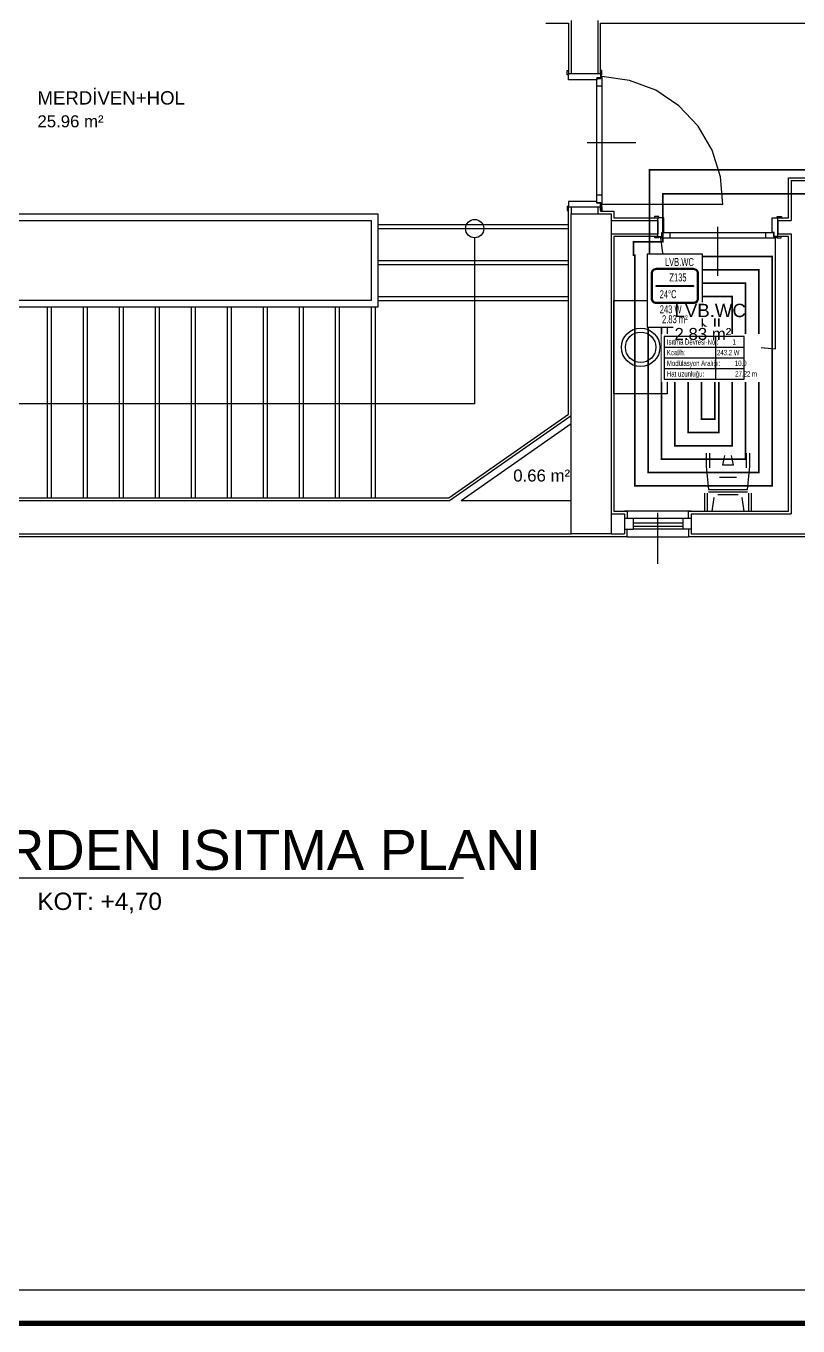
# Model space of a CAD drawing. Header units: centimetres. Extents: x -3952 to 26292, y -15092 to -10712.
# Drawn here: x 9533 to 10112, y -15052 to -14077 of the extents above; entities that cross this region are included whole.
import ezdxf
from ezdxf.enums import TextEntityAlignment as Align

# ---------------------------------------------------------------- set-up
doc = ezdxf.new("R2010")
doc.units = ezdxf.units.CM
for name, color, linetype in [('MIMARI', 8, 'Continuous'), ('MIMARI-KOLON', 8, 'Continuous'), ('MIMARI-TEFRIS', 9, 'Continuous'), ('MIMARI-YAZI', 8, 'Continuous'), ('MTY-ISIKAYBIMAHAL', 2, 'Continuous'), ('MTY-KAT-ADI', 1, 'Continuous'), ('MTY-PAFTA', 7, 'Continuous'), ('MTY-PEX-BORU', 1, 'Continuous'), ('MTY-RADYATÖR', 7, 'Continuous'), ('MTY-TEFRIS', 15, 'Continuous')]:
    doc.layers.add(name, color=color, linetype=linetype)
doc.layers.add('ROTAS-PAFTA-SINIRI', color=8, linetype='Continuous', plot=False)
doc.styles.add('MTYCAPLT', font='arial.ttf', dxfattribs={"width": 0.65, "height": 1})
doc.styles.add('ROTAS', font='arial.ttf')

# ---------------------------------------------------------------- blocks, each defined once
blk = doc.blocks.new('ROTAS_PAFTA')
blk.add_lwpolyline([(0, 0), (1, 0), (1, 1), (0, 1)], close=True)
blk = doc.blocks.new('MTY-RADYATOR MAHAL')
at = {"layer": 'MTY-ISIKAYBIMAHAL', "color": 2}
for points in [[(-35.7, 18.4), (-35.7, -18.4, 0.414214), (-28.2, -25.9), (28.2, -25.9, 0.414214), (35.7, -18.4), (35.7, 18.4, 0.414214), (28.2, 25.9), (-28.2, 25.9, 0.414214)], [(-34.2, 18.4), (-34.2, -18.4, 0.414214), (-28.2, -24.4), (28.2, -24.4, 0.414214), (34.2, -18.4), (34.2, 18.4, 0.414214), (28.2, 24.4), (-28.2, 24.4, 0.414214)]]:
    blk.add_lwpolyline(points, format="xyb", close=True, dxfattribs=at)
at = {"layer": 'MTY-ISIKAYBIMAHAL', "color": 4}
for points in [[(-35.2, 18.4), (-35.2, -18.4, 0.414214), (-28.2, -25.4), (28.2, -25.4, 0.414214), (35.2, -18.4), (35.2, 18.4, 0.414214), (28.2, 25.4), (-28.2, 25.4, 0.414214)], [(-34.7, 18.4), (-34.7, -18.4, 0.414214), (-28.2, -24.9), (28.2, -24.9, 0.414214), (34.7, -18.4), (34.7, 18.4, 0.414214), (28.2, 24.9), (-28.2, 24.9, 0.414214)]]:
    blk.add_lwpolyline(points, format="xyb", close=True, dxfattribs=at)
at = {"layer": 'MTY-ISIKAYBIMAHAL', "color": 2}
blk.add_lwpolyline([(-28.2, 0.8), (28.2, 0.8), (28.2, -0.8), (-28.2, -0.8)], close=True, dxfattribs=at)
at = {"layer": 'MTY-ISIKAYBIMAHAL', "color": 1, "style": 'MTYCAPLT', "width": 0.65}
for tag, p in [('MAHAL_001', (-14.9, 29.8)), ('NO_001', (-8.3, 6.7))]:
    blk.add_attdef(tag, p, '', height=12, rotation=360, dxfattribs=at)
at = {"layer": 'MTY-ISIKAYBIMAHAL', "color": 4, "style": 'MTYCAPLT', "width": 0.65}
for tag, p in [('DERECE_001', (-22.8, -18.5)), ('ISIKAYBI_001', (-22.7, -41.1))]:
    blk.add_attdef(tag, p, '', height=12, rotation=360, dxfattribs=at)
blk.add_attdef('ALAN', text='', height=12, rotation=360, dxfattribs=at).set_placement((0, -50), align=Align.MIDDLE_CENTER)
blk = doc.blocks.new('MTY-ETIKET')
at = {"layer": 'MTY-RADYATÖR'}
for p, q in [((2.69, 0), (2.69, 8)), ((-7, 6), (8, 6)), ((-7, 4), (8, 4)), ((-7, 2), (8, 2))]:
    blk.add_line(p, q, dxfattribs=at)
blk.add_lwpolyline([(8, 0), (8, 8), (-7, 8), (-7, 0)], close=True, dxfattribs=at)
at = {"layer": 'MTY-RADYATÖR', "style": 'MTYCAPLT', "width": 0.65}
for s, p in [('Isıtma Devresi-No.:', (-6.5, 7)), ('Kcal/h:', (-6.5, 5)), ('Modülasyon Aralığı:', (-6.5, 3)), ('Hat uzunluğu:', (-6.5, 1))]:
    blk.add_text(s, height=1, rotation=360, dxfattribs=at).set_placement(p, align=Align.MIDDLE_LEFT)
for tag, p in [('NO1_001', (5.8, 6.5)), ('AR_001', (6.25, 2.5)), ('UZ_001', (6.31, 0.51))]:
    blk.add_attdef(tag, p, '', height=1, rotation=360, dxfattribs=at)
at = {"layer": 'MTY-RADYATÖR', "color": 2, "style": 'MTYCAPLT', "width": 0.65}
for tag, p in [('BORU_001', (-7.07, 4.59)), ('YER_001', (2.9, 4.5))]:
    blk.add_attdef(tag, p, '', height=1, dxfattribs=at)

msp = doc.modelspace()

# ---------------------------------------------------------------- linework, layer by layer
at = {"layer": 'MIMARI'}
for p, q in [((9942.36, -14073.05), (9942.36, -14113.05)), ((9962.36, -14073.05), (9962.36, -14113.05)), ((9939.22, -14110.53), (9940.36, -14110.53)), ((9939.22, -14113.61), (9939.22, -14110.53)), ((9940.36, -14113.61), (9939.22, -14113.61)), ((9940.36, -14110.53), (9940.36, -14113.61)), ((9940.36, -14117.51), (9940.36, -14113.05)), ((9964.36, -14113.05), (9940.36, -14113.05)), ((9962.36, -14113.05), (9942.36, -14113.05)), ((9964.36, -14116.02), (9961.39, -14116.02)), ((9961.39, -14116.02), (9961.39, -14117.51)), ((9961.53, -14209.57), (9961.53, -14116.53)), ((9961.53, -14116.53), (9964.42, -14116.53)), ((9964.36, -14110.58), (9964.36, -14113.61)), ((9965.33, -14110.58), (9964.36, -14110.58)), ((9964.36, -14113.05), (9964.36, -14116.02)), ((9964.36, -14113.61), (9965.33, -14113.61)), ((9964.36, -14115.04), (9965.35, -14115.04)), ((9964.42, -14116.53), (9964.42, -14115.04)), ((9965.33, -14113.61), (9965.33, -14110.58)), ((9965.35, -14115.04), (9965.35, -14211.07)), ((9961.39, -14117.51), (9940.36, -14117.51)), ((9965.35, -14122.11), (9961.53, -14122.11)), ((9990.83, -14164.65), (9954.14, -14164.65)), ((10107.36, -14193.05), (10182.36, -14193.05)), ((10107.36, -14193.05), (10107.36, -14223.05)), ((9965.35, -14204), (9961.53, -14204)), ((9940.36, -14212.49), (9939.22, -14212.49)), ((9939.22, -14212.49), (9939.22, -14215.58)), ((9940.36, -14208.6), (9940.36, -14213.05)), ((9961.39, -14208.6), (9940.36, -14208.6)), ((9940.36, -14215.58), (9940.36, -14212.49)), ((9964.36, -14213.05), (9940.36, -14213.05)), ((9942.36, -14213.05), (9942.36, -14218.45)), ((9962.36, -14213.05), (9942.36, -14213.05)), ((9961.39, -14210.08), (9961.39, -14208.6)), ((9964.36, -14210.08), (9961.39, -14210.08)), ((9961.53, -14209.57), (9964.42, -14209.57)), ((9962.36, -14213.05), (9962.36, -14218.05)), ((9964.36, -14213.05), (9964.36, -14210.08)), ((9964.36, -14211.07), (9965.35, -14211.07)), ((9964.36, -14215.53), (9964.36, -14212.49)), ((9964.36, -14212.49), (9965.33, -14212.49)), ((9964.42, -14209.57), (9964.42, -14211.07)), ((9965.33, -14212.49), (9965.33, -14215.53)), ((10055.9, -14211.07), (9965.35, -14211.07)), ((9939.22, -14215.58), (9940.36, -14215.58)), ((9965.33, -14215.53), (9964.36, -14215.53)), ((9972.36, -14223.05), (10007.36, -14223.05)), ((10004.84, -14219.92), (10004.84, -14221.05)), ((10007.92, -14219.92), (10004.84, -14219.92)), ((10004.84, -14221.05), (10007.92, -14221.05)), ((10011.82, -14221.05), (10007.36, -14221.05)), ((10007.36, -14235.05), (10007.36, -14221.05)), ((10007.36, -14223.05), (10007.36, -14233.05)), ((10007.92, -14221.05), (10007.92, -14219.92)), ((10011.82, -14232.08), (10011.82, -14221.05)), ((10092.91, -14221.05), (10097.36, -14221.05)), ((10092.91, -14232.08), (10092.91, -14221.05)), ((10096.8, -14221.05), (10096.8, -14219.92)), ((10096.8, -14219.92), (10099.89, -14219.92)), ((10099.89, -14221.05), (10096.8, -14221.05)), ((10097.36, -14235.05), (10097.36, -14221.05)), ((10097.36, -14223.05), (10107.36, -14223.05)), ((10097.36, -14223.05), (10097.36, -14233.05)), ((10099.89, -14219.92), (10099.89, -14221.05)), ((9797.36, -14226.05), (9940.36, -14226.05)), ((9797.36, -14229.05), (9940.36, -14229.05)), ((9972.36, -14233.05), (10007.36, -14233.05)), ((10010.33, -14235.05), (10010.33, -14232.08)), ((10010.33, -14232.08), (10011.82, -14232.08)), ((10093.88, -14232.22), (10010.84, -14232.22)), ((10010.84, -14232.22), (10010.84, -14235.11)), ((10016.42, -14236.04), (10016.42, -14232.22)), ((10052.36, -14264.5), (10052.36, -14227.81)), ((10088.31, -14236.04), (10088.31, -14232.22)), ((10094.39, -14232.08), (10092.91, -14232.08)), ((10093.88, -14232.22), (10093.88, -14235.11)), ((10094.39, -14235.05), (10094.39, -14232.08)), ((10097.36, -14233.05), (10107.36, -14233.05)), ((10107.36, -14233.05), (10107.36, -14443.05)), ((9869.86, -14235.91), (9869.86, -14360.55)), ((10004.89, -14235.05), (10007.92, -14235.05)), ((10004.89, -14236.02), (10004.89, -14235.05)), ((10007.92, -14236.02), (10004.89, -14236.02)), ((10007.36, -14235.05), (10010.33, -14235.05)), ((10007.92, -14235.05), (10007.92, -14236.02)), ((10009.35, -14235.05), (10009.35, -14236.04)), ((10010.84, -14235.11), (10009.35, -14235.11)), ((10009.35, -14236.04), (10095.38, -14236.04)), ((10093.88, -14235.11), (10095.38, -14235.11)), ((10097.36, -14235.05), (10094.39, -14235.05)), ((10095.38, -14235.05), (10095.38, -14236.04)), ((10095.38, -14319.22), (10095.38, -14236.04)), ((10099.84, -14235.05), (10096.8, -14235.05)), ((10096.8, -14235.05), (10096.8, -14236.02)), ((10096.8, -14236.02), (10099.84, -14236.02)), ((10099.84, -14236.02), (10099.84, -14235.05)), ((9797.36, -14253.05), (9940.36, -14253.05)), ((9797.36, -14256.05), (9940.36, -14256.05)), ((9797.36, -14280.05), (9940.36, -14280.05)), ((9549.36, -14288.05), (9549.36, -14431.05)), ((9552.36, -14288.05), (9552.36, -14431.05)), ((9576.36, -14288.05), (9576.36, -14431.05)), ((9579.36, -14288.05), (9579.36, -14431.05)), ((9603.36, -14288.05), (9603.36, -14431.05)), ((9606.36, -14288.05), (9606.36, -14431.05)), ((9630.36, -14288.05), (9630.36, -14431.05)), ((9633.36, -14288.05), (9633.36, -14431.05)), ((9657.36, -14288.05), (9657.36, -14431.05)), ((9660.36, -14288.05), (9660.36, -14431.05)), ((9684.36, -14288.05), (9684.36, -14431.05)), ((9687.36, -14288.05), (9687.36, -14431.05)), ((9711.36, -14288.05), (9711.36, -14431.05)), ((9714.36, -14288.05), (9714.36, -14431.05)), ((9738.36, -14288.05), (9738.36, -14431.05)), ((9741.36, -14288.05), (9741.36, -14431.05)), ((9765.36, -14288.05), (9765.36, -14431.05)), ((9768.36, -14288.05), (9768.36, -14431.05)), ((9792.36, -14288.05), (9792.36, -14431.05)), ((9795.36, -14288.05), (9795.36, -14431.05)), ((9797.36, -14283.05), (9940.36, -14283.05)), ((9869.86, -14360.55), (9390.86, -14360.55)), ((9851.08, -14433.05), (9942.36, -14369.16)), ((9859.8, -14433.05), (9942.36, -14375.26)), ((9438.36, -14433.05), (9842.36, -14433.05)), ((9842.36, -14433.05), (9851.08, -14433.05)), ((9859.8, -14433.05), (9942.36, -14433.05)), ((9972.36, -14443.05), (9982.36, -14443.05)), ((10032.21, -14441.05), (9982.36, -14441.05)), ((9982.36, -14443.05), (9982.36, -14458.05)), ((9988.76, -14446.41), (9988.76, -14454.33)), ((10032.36, -14446.41), (9988.8, -14446.41)), ((10007.28, -14480.31), (10007.28, -14442.19)), ((10025.96, -14446.41), (10025.96, -14454.33)), ((10032.36, -14443.05), (10107.36, -14443.05)), ((10032.36, -14443.05), (10032.36, -14458.05)), ((10025.96, -14449.88), (9988.76, -14449.88)), ((9988.76, -14452.1), (10025.96, -14452.11)), ((10032.36, -14454.33), (9988.8, -14454.33)), ((9438.36, -14458.05), (9942.36, -14458.05)), ((9972.36, -14458.05), (9982.36, -14458.05)), ((9984.36, -14460.12), (10030.19, -14460.12)), ((10032.36, -14458.05), (10197.36, -14458.05))]:
    msp.add_line(p, q, dxfattribs=at)
for points in [[(9923.34, -14075.05), (9940.36, -14075.05), (9940.36, -14113.05)], [(9964.36, -14113.05), (9964.36, -14075.05), (10669.36, -14075.05)], [(10055.9, -14211.07), (10054.29, -14190.19), (10048.03, -14170.22), (10037.45, -14152.15), (10023.09, -14136.92), (10005.67, -14125.3), (9986.1, -14117.88), (9965.35, -14115.04)], [(10097.36, -14221.05), (10105.36, -14221.05), (10105.36, -14191.05), (10182.36, -14191.05)], [(9286.36, -14223.05), (9286.36, -14216.05), (9320.36, -14216.05), (9320.36, -14431.05), (9850.45, -14431.05), (9940.36, -14368.12), (9940.36, -14213.05)], [(9964.36, -14213.05), (9964.36, -14216.05), (9974.36, -14216.05), (9974.36, -14221.05), (10007.36, -14221.05)], [(9964.94, -14211.99), (9964.94, -14211.39), (9964.94, -14211.99)], [(9463.36, -14218.05), (9797.36, -14218.05), (9797.36, -14288.05), (9463.36, -14288.05), (9463.36, -14218.05)], [(9468.36, -14223.05), (9792.36, -14223.05), (9792.36, -14283.05), (9468.36, -14283.05), (9468.36, -14223.05)], [(10007.36, -14235.05), (9974.36, -14235.05), (9974.36, -14441.05), (9984.36, -14441.05), (9984.36, -14446.41)], [(10009.35, -14236.04), (10011.76, -14254.85), (10018.3, -14272.64), (10028.64, -14288.53), (10042.27, -14301.7), (10058.5, -14311.51), (10076.5, -14317.45), (10095.38, -14319.22)], [(10030.36, -14446.41), (10030.36, -14441.05), (10105.36, -14441.05), (10105.36, -14235.05), (10097.36, -14235.05)], [(10096.3, -14235.64), (10095.7, -14235.64), (10096.3, -14235.64)], [(9988.8, -14446.41), (9982.36, -14446.41), (9982.36, -14454.33), (9988.8, -14454.33)], [(9041.36, -14454.33), (9041.36, -14460.05), (9984.36, -14460.05), (9984.36, -14454.33)], [(10030.36, -14454.33), (10030.36, -14460.05), (10199.36, -14460.05), (10199.36, -14454.33)]]:
    msp.add_lwpolyline(points, dxfattribs=at)
msp.add_circle((9869.86, -14229.05), 6.86, dxfattribs=at)
at = {"layer": 'MIMARI-KOLON'}
msp.add_lwpolyline([(9942.36, -14218.05), (9972.36, -14218.05), (9972.36, -14458.05), (9942.36, -14458.05), (9942.36, -14218.05)], dxfattribs=at)
at = {"layer": 'MIMARI-TEFRIS'}
for p, q in [((10043.51, -14397.42), (10043.51, -14407.42)), ((10043.51, -14397.42), (10043.51, -14407.42)), ((10046.23, -14408.32), (10046.24, -14397.42)), ((10046.23, -14408.32), (10046.24, -14397.42)), ((10057.16, -14399.26), (10055.79, -14406.08)), ((10057.16, -14399.26), (10055.79, -14406.08)), ((10063.97, -14406.08), (10062.61, -14399.26)), ((10063.97, -14406.08), (10062.61, -14399.26)), ((10073.51, -14397.42), (10073.51, -14408.33)), ((10073.51, -14397.42), (10073.51, -14408.33)), ((10076.23, -14407.42), (10076.24, -14397.42)), ((10076.23, -14407.42), (10076.24, -14397.42)), ((10043.51, -14407.42), (10045.32, -14424.69)), ((10043.51, -14407.42), (10045.32, -14424.69)), ((10055.79, -14406.08), (10063.97, -14406.08)), ((10055.79, -14406.08), (10063.97, -14406.08)), ((10074.41, -14424.69), (10076.23, -14407.42)), ((10074.41, -14424.69), (10076.23, -14407.42)), ((10066.23, -14415.6), (10053.5, -14415.6)), ((10066.23, -14415.6), (10053.5, -14415.6)), ((10042.59, -14441.05), (10042.59, -14427.41)), ((10042.59, -14441.05), (10042.59, -14427.41)), ((10044.41, -14441.05), (10044.41, -14427.41)), ((10044.41, -14441.05), (10044.41, -14427.41)), ((10045.32, -14424.69), (10074.41, -14424.69)), ((10045.32, -14424.69), (10074.41, -14424.69)), ((10045.32, -14426.51), (10074.41, -14426.51)), ((10045.32, -14426.51), (10074.41, -14426.51)), ((10052.23, -14428.33), (10067.5, -14428.33)), ((10052.23, -14428.33), (10067.5, -14428.33)), ((10075.32, -14427.42), (10075.32, -14441.06)), ((10075.32, -14427.42), (10075.32, -14441.06)), ((10077.14, -14427.42), (10077.13, -14441.06)), ((10077.14, -14427.42), (10077.13, -14441.06)), ((10048.04, -14441.05), (10049.53, -14430.67)), ((10048.04, -14441.05), (10049.53, -14430.67)), ((10070.2, -14430.67), (10071.68, -14441.06)), ((10070.2, -14430.67), (10071.68, -14441.06)), ((10042.59, -14441.05), (10077.13, -14441.06)), ((10042.59, -14441.05), (10077.13, -14441.06))]:
    msp.add_line(p, q, dxfattribs=at)
msp.add_lwpolyline([(10014.36, -14353.05), (9974.36, -14353.05), (9974.36, -14283.05), (10014.36, -14283.05), (10014.36, -14353.05)], dxfattribs=at)
for radius in [14.43, 11.43]:
    msp.add_circle((9994.36, -14318.05), radius, dxfattribs=at)
at = {"layer": 'MTY-KAT-ADI'}
msp.add_line((9188.4, -14716), (9861.6, -14716), dxfattribs=at)
at = {"layer": 'MTY-PAFTA'}
for points, const_width in [([(7600, -15050), (11400, -15050), (11400, -13100), (7600, -13100)], 4), ([(7625, -15025), (11375, -15025), (11375, -13125), (7625, -13125)], 1)]:
    msp.add_lwpolyline(points, close=True, dxfattribs=dict(at, const_width=const_width))
at = {"layer": 'MTY-PEX-BORU', "const_width": 1.2}
msp.add_lwpolyline([(10127, -14203), (10011, -14203), (10011, -14239), (9989, -14239), (9989, -14249), (9990, -14249), (9990, -14250), (9990, -14422), (10093, -14422), (10093, -14250), (10010, -14250), (10010, -14402), (10073, -14402), (10073, -14270), (10030, -14270), (10030, -14382), (10053, -14382), (10053, -14290), (10050, -14290), (10050, -14372), (10040, -14372), (10040, -14280), (10063, -14280), (10063, -14392), (10020, -14392), (10020, -14260), (10083, -14260), (10083, -14412), (10000, -14412), (10000, -14250), (10000, -14249), (10001, -14249), (10001, -14185), (10129, -14185)], dxfattribs=at)

# ---------------------------------------------------------------- block references
at = {"layer": 'ROTAS-PAFTA-SINIRI', "xscale": 3800, "yscale": 1950}
msp.add_blockref('ROTAS_PAFTA', (7600, -15050), dxfattribs=at)

# ---------------------------------------------------------------- texts
at = {"layer": 'MIMARI-YAZI', "style": 'ROTAS'}
for s, height, p in [('MERDİVEN+HOL', 10, (9541.94, -14135.98)), ('25.96 m²', 9, (9541.94, -14153.07)), ('0.66 m²', 9, (9898.81, -14418.72))]:
    msp.add_text(s, height=height, dxfattribs=at).set_placement(p)
at = {"layer": 'MTY-KAT-ADI', "style": 'ROTAS'}
for s, height, p in [('1. KAT OFİSLER YERDEN ISITMA PLANI', 30, (9525, -14710)), ('ÖLÇEK : 1/50   KOT: +4,70', 13, (9525, -14740))]:
    msp.add_text(s, height=height, dxfattribs=at).set_placement(p, align=Align.CENTER)

# ---------------------------------------------------------------- next in the draw order: wipeouts: each hides what was drawn before it
for points in [[(9999.14, -14303), (10040.86, -14303), (10040.86, -14248.08), (9999.14, -14248.08)], [(10010, -14344), (10084.61, -14344), (10084.61, -14308), (10010, -14308)]]:
    msp.add_wipeout(points)

# ---------------------------------------------------------------- next in the draw order: linework, layer by layer
at = {"layer": 'MTY-ISIKAYBIMAHAL'}
msp.add_lwpolyline([(9999.14, -14303), (10040.86, -14303), (10040.86, -14248.08), (9999.14, -14248.08)], close=True, dxfattribs=at)

# ---------------------------------------------------------------- next in the draw order: wipeouts: each hides what was drawn before it
for points in [[(10057.94, -14296.42), (10018.74, -14296.42), (10018.74, -14284.42), (10057.94, -14284.42)], [(10059.8, -14313.52), (10018.74, -14313.52), (10018.74, -14302.52), (10059.8, -14302.52)]]:
    msp.add_wipeout(points)

# ---------------------------------------------------------------- next in the draw order: block references
at = {"layer": 'MTY-TEFRIS', "xscale": 0.5, "yscale": 0.5}
msp.add_blockref('MTY-RADYATOR MAHAL', (10020, -14272), dxfattribs=at).add_auto_attribs({'DERECE_001': '24°C', 'MAHAL_001': 'LVB.WC', 'ISIKAYBI_001': '243 W', 'NO_001': 'Z135', 'ALAN': '2.83 m²'})
at = {"layer": 'MTY-TEFRIS'}
ref = msp.add_blockref('MTY-ETIKET', (10040, -14342), dxfattribs=dict(at, xscale=4, yscale=4))
ref.add_attrib('UZ_001', '27.22 m', (10065.25, -14339.97), dxfattribs={"layer": 'MTY-RADYATÖR', "height": 4, "rotation": 359.99998, "style": 'MTYCAPLT', "width": 0.65})
ref.add_attrib('AR_001', '10.0', (10065, -14332), dxfattribs={"layer": 'MTY-RADYATÖR', "height": 4, "rotation": 359.99998, "style": 'MTYCAPLT', "width": 0.65})
ref.add_attrib('NO1_001', '1', (10063.2, -14316), dxfattribs={"layer": 'MTY-RADYATÖR', "height": 4, "rotation": 359.99998, "style": 'MTYCAPLT', "width": 0.65})
ref.add_attrib('YER_001', '243.2 W', (10051.59, -14324), dxfattribs={"layer": 'MTY-RADYATÖR', "color": 2, "height": 4, "style": 'MTYCAPLT', "width": 0.65})

# ---------------------------------------------------------------- next in the draw order: texts
at = {"layer": 'MIMARI-YAZI', "style": 'ROTAS'}
for s, height, p in [('LVB.WC', 10, (10019.74, -14295.42)), ('2.83 m²', 9, (10019.74, -14312.52))]:
    msp.add_text(s, height=height, dxfattribs=at).set_placement(p)

doc.saveas('drawing.dxf')
